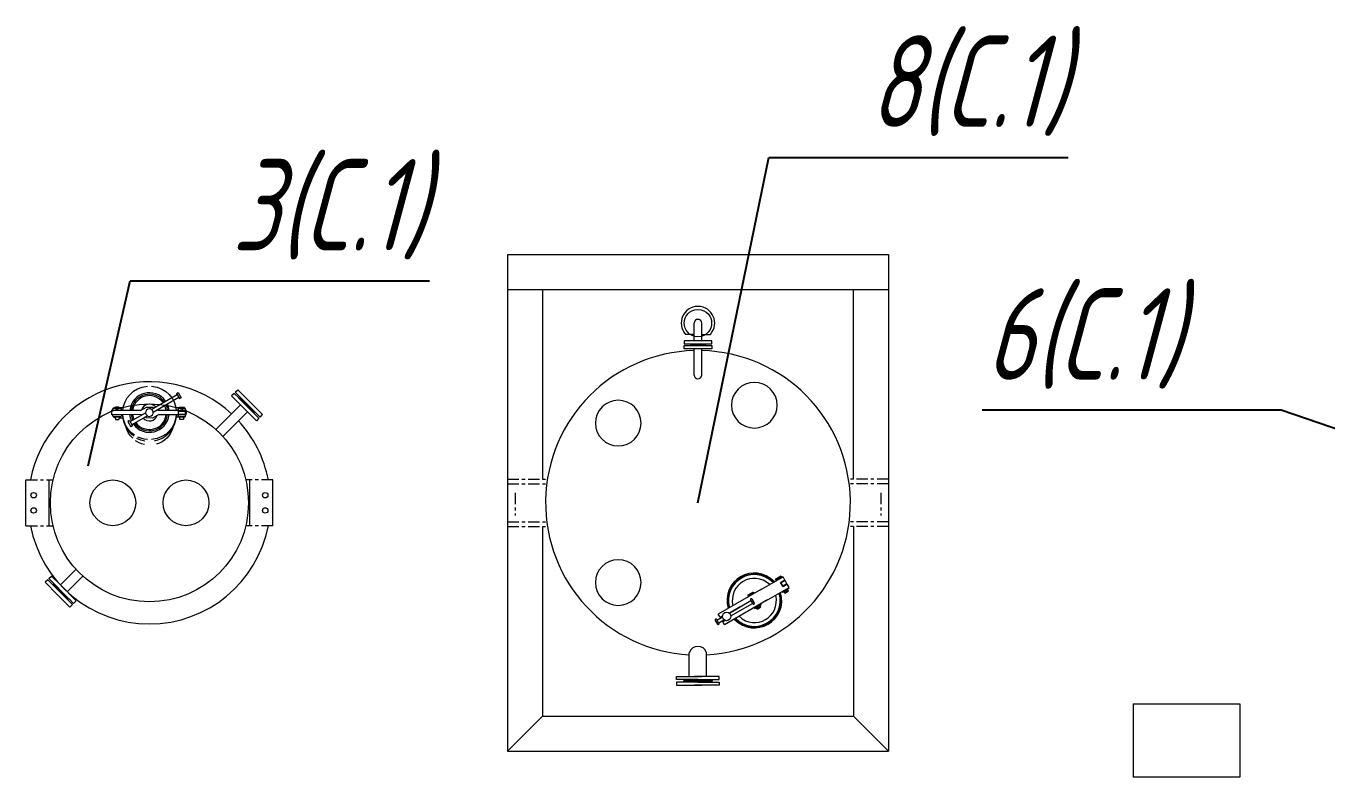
# Model space of a CAD drawing. Header units: millimetres. Extents: x -14296 to 10264, y -13087 to -5602.
# Drawn here: x -1517.36 to -1474.7, y -12655.3 to -12630.65 of the extents above; entities that cross this region are included whole.
import ezdxf
from ezdxf import colors
from ezdxf.entities.mleader import LeaderData, LeaderLine
from ezdxf.math import Vec2, Vec3

# ---------------------------------------------------------------- set-up
doc = ezdxf.new("R2010")
doc.units = ezdxf.units.MM
doc.linetypes.add('CENTER2', pattern=[1.125, 0.75, -0.125, 0.125, -0.125])
for name, color, linetype, lineweight in [('Линия выноска', 137, 'Continuous', 25), ('Строительный', 251, 'Continuous', 13), ('Технологическое', 156, 'Continuous', 18)]:
    doc.layers.add(name, color=color, linetype=linetype, lineweight=lineweight)
doc.styles.add('Simplex', font='simplex.shx', dxfattribs={"width": 0.7, "oblique": 15})

# ---------------------------------------------------------------- blocks, each defined once
blk = doc.blocks.new('A$C6D8F15C8')
at = {"linetype": 'Continuous'}
blk.add_circle((0, 0), 1.5, dxfattribs=at)
blk = doc.blocks.new('_None')

msp = doc.modelspace()

# ---------------------------------------------------------------- linework, layer by layer
at = {"layer": 'Строительный'}
for p, q in [((-1501.55741, -12638.15291), (-1501.55741, -12654.45291)), ((-1501.55741, -12638.15291), (-1489.05741, -12638.15291)), ((-1489.05741, -12638.15291), (-1489.05741, -12654.45291)), ((-1501.55741, -12639.30291), (-1489.05741, -12639.30291)), ((-1500.40741, -12639.30291), (-1500.40741, -12645.52791)), ((-1490.20741, -12645.52791), (-1490.20741, -12639.30291)), ((-1500.40741, -12647.07791), (-1500.40741, -12653.30291)), ((-1490.20741, -12647.07791), (-1490.20741, -12653.30291)), ((-1481.03241, -12652.90291), (-1477.53241, -12652.90291)), ((-1481.03241, -12652.90291), (-1481.03241, -12655.30291)), ((-1477.53241, -12652.90291), (-1477.53241, -12655.30291)), ((-1501.55741, -12654.45291), (-1500.40741, -12653.30291)), ((-1500.40741, -12653.30291), (-1490.20741, -12653.30291)), ((-1490.20741, -12653.30291), (-1489.05741, -12654.45291)), ((-1501.55741, -12654.45291), (-1489.05741, -12654.45291)), ((-1477.53241, -12655.30291), (-1481.03241, -12655.30291))]:
    msp.add_line(p, q, dxfattribs=at)
at = {"layer": 'Технологическое'}
for p, q in [((-1512.3391, -12642.84956), (-1513.18454, -12643.33521)), ((-1513.16879, -12643.19077), (-1512.40024, -12642.74513)), ((-1512.42118, -12642.70921), (-1512.36817, -12642.68034)), ((-1512.42118, -12642.70921), (-1512.3198, -12642.88211)), ((-1512.36817, -12642.68034), (-1512.26679, -12642.85323)), ((-1512.3198, -12642.88211), (-1512.26679, -12642.85323)), ((-1514.54887, -12643.26929), (-1514.54937, -12643.41077)), ((-1513.59713, -12643.27001), (-1514.54887, -12643.26929)), ((-1514.50541, -12643.21994), (-1514.53706, -12643.26794)), ((-1514.46057, -12643.1824), (-1514.50541, -12643.21994)), ((-1514.24405, -12643.21025), (-1514.49334, -12643.21016)), ((-1514.4597, -12643.2111), (-1514.45878, -12643.1774)), ((-1514.45878, -12643.1774), (-1514.27861, -12643.18065)), ((-1514.41121, -12643.16354), (-1514.45035, -12643.17763)), ((-1514.3673, -12643.1597), (-1514.41121, -12643.16354)), ((-1514.32704, -12643.16584), (-1514.3673, -12643.1597)), ((-1514.28704, -12643.18042), (-1514.32704, -12643.16584)), ((-1514.3086, -12643.16972), (-1514.17215, -12643.1684)), ((-1514.27861, -12643.18065), (-1514.2777, -12643.2093)), ((-1514.23584, -12643.21886), (-1514.27702, -12643.18407)), ((-1514.20355, -12643.27028), (-1514.23584, -12643.21886)), ((-1513.94233, -12643.63455), (-1513.43403, -12643.34353)), ((-1513.59713, -12643.27001), (-1513.40374, -12643.15907)), ((-1513.40374, -12643.15907), (-1513.20494, -12643.15776)), ((-1513.2441, -12643.23417), (-1513.16879, -12643.19077)), ((-1513.20494, -12643.15776), (-1513.16011, -12643.18256)), ((-1513.03913, -12643.25493), (-1513.01592, -12643.26903)), ((-1512.36743, -12643.26994), (-1513.01592, -12643.26903)), ((-1512.77457, -12643.18975), (-1512.80116, -12643.11489)), ((-1512.75821, -12643.26935), (-1512.77457, -12643.18975)), ((-1512.73046, -12643.17747), (-1512.76182, -12643.09238)), ((-1512.71271, -12643.2689), (-1512.73046, -12643.17747)), ((-1512.6813, -12643.16702), (-1512.71565, -12643.06669)), ((-1512.66222, -12643.2703), (-1512.6813, -12643.16702)), ((-1512.33829, -12643.18988), (-1512.44271, -12643.1887)), ((-1512.36809, -12643.23285), (-1512.39268, -12643.26917)), ((-1512.36397, -12643.20601), (-1512.36777, -12643.46528)), ((-1512.36743, -12643.26994), (-1512.12653, -12643.26975)), ((-1512.36634, -12643.29012), (-1512.12542, -12643.28996)), ((-1512.36567, -12643.38958), (-1512.12816, -12643.39094)), ((-1512.1281, -12643.20401), (-1512.36397, -12643.20601)), ((-1512.33624, -12643.17645), (-1512.34036, -12643.20329)), ((-1512.15767, -12643.17628), (-1512.33624, -12643.17645)), ((-1512.15678, -12643.20488), (-1512.15767, -12643.17628)), ((-1512.12685, -12643.46512), (-1512.1281, -12643.20401)), ((-1512.10133, -12643.27041), (-1512.12727, -12643.23263)), ((-1512.08904, -12643.31461), (-1512.10133, -12643.27041)), ((-1512.09995, -12643.40693), (-1512.08859, -12643.36008)), ((-1512.08859, -12643.36008), (-1512.08904, -12643.31461)), ((-1513.56557, -12643.40903), (-1514.55096, -12643.40736)), ((-1514.53411, -12643.40782), (-1514.50845, -12643.454)), ((-1514.50845, -12643.454), (-1514.47224, -12643.48699)), ((-1514.24432, -12643.46794), (-1514.49365, -12643.4679)), ((-1514.47224, -12643.48699), (-1514.42747, -12643.51179)), ((-1514.46726, -12643.48882), (-1514.465, -12643.46698)), ((-1514.26502, -12643.48591), (-1514.46726, -12643.48882)), ((-1514.4268, -12643.48656), (-1514.42568, -12643.56914)), ((-1514.42568, -12643.56914), (-1514.30603, -12643.56734)), ((-1514.30554, -12643.4882), (-1514.30603, -12643.56734)), ((-1514.30442, -12643.50844), (-1514.26163, -12643.48433)), ((-1514.30442, -12643.50844), (-1514.17135, -12643.5087)), ((-1514.2646, -12643.46911), (-1514.26502, -12643.48591)), ((-1514.26163, -12643.48433), (-1514.22705, -12643.4516)), ((-1514.22705, -12643.4516), (-1514.20225, -12643.40677)), ((-1513.96162, -12643.60203), (-1514.01464, -12643.63088)), ((-1514.01464, -12643.63088), (-1513.91325, -12643.8038)), ((-1513.96162, -12643.60203), (-1513.86024, -12643.77492)), ((-1513.95635, -12643.40844), (-1513.93726, -12643.51172)), ((-1513.93726, -12643.51172), (-1513.89954, -12643.61047)), ((-1513.86024, -12643.77492), (-1513.91325, -12643.8038)), ((-1513.90587, -12643.40982), (-1513.88472, -12643.4997)), ((-1513.88472, -12643.4997), (-1513.85675, -12643.58636)), ((-1513.37448, -12643.44455), (-1513.88114, -12643.73896)), ((-1513.86036, -12643.40939), (-1513.844, -12643.48899)), ((-1513.844, -12643.48899), (-1513.81741, -12643.56385)), ((-1513.40681, -12643.51777), (-1513.45502, -12643.49457)), ((-1513.20302, -12643.51832), (-1513.40681, -12643.51777)), ((-1513.01303, -12643.40894), (-1513.20302, -12643.51832)), ((-1512.36795, -12643.41137), (-1513.01303, -12643.40894)), ((-1512.30606, -12643.4906), (-1512.43916, -12643.49025)), ((-1512.38978, -12643.40907), (-1512.36886, -12643.4451)), ((-1512.36795, -12643.41137), (-1512.1286, -12643.40785)), ((-1512.36777, -12643.46528), (-1512.12685, -12643.46512)), ((-1512.34747, -12643.46413), (-1512.34633, -12643.48443)), ((-1512.34633, -12643.48443), (-1512.14594, -12643.48653)), ((-1512.30814, -12643.56632), (-1512.30765, -12643.48718)), ((-1512.18847, -12643.56455), (-1512.30814, -12643.56632)), ((-1512.18802, -12643.48532), (-1512.18847, -12643.56455)), ((-1512.14594, -12643.48653), (-1512.14708, -12643.46624)), ((-1512.12798, -12643.44485), (-1512.09995, -12643.40693)), ((-1514.034, -12643.92462), (-1514.07046, -12643.82458)), ((-1513.98942, -12644.01607), (-1514.034, -12643.92462)), ((-1513.92821, -12644.09864), (-1513.98942, -12644.01607)), ((-1513.85697, -12644.1775), (-1513.92821, -12644.09864)), ((-1513.58765, -12644.2439), (-1513.71889, -12644.18683)), ((-1513.58765, -12644.18156), (-1513.68979, -12644.14225)), ((-1513.48073, -12644.21066), (-1513.58765, -12644.18156)), ((-1513.45365, -12644.27731), (-1513.58765, -12644.2439)), ((-1513.37248, -12644.22794), (-1513.48073, -12644.21066)), ((-1513.66972, -12644.32194), (-1513.76393, -12644.26557)), ((-1513.57258, -12644.36311), (-1513.66972, -12644.32194)), ((-1513.46568, -12644.3922), (-1513.57258, -12644.36311)), ((-1517.35741, -12647.05291), (-1517.35741, -12645.55291)), ((-1516.60008, -12647.05291), (-1516.60008, -12645.55291)), ((-1510.01474, -12647.05291), (-1510.01474, -12645.55291)), ((-1509.25741, -12647.05291), (-1509.25741, -12645.55291))]:
    msp.add_line(p, q, dxfattribs=at)
at = {"layer": 'Технологическое', "ltscale": 0.3}
for p, q in [((-1510.52751, -12642.70984), (-1510.61236, -12642.79469)), ((-1510.09264, -12643.31442), (-1510.61236, -12642.79469)), ((-1510.37902, -12642.85833), (-1510.52751, -12642.70984)), ((-1510.49215, -12642.67448), (-1510.4073, -12642.58963)), ((-1510.28709, -12642.87955), (-1510.49215, -12642.67448)), ((-1510.00071, -12642.99622), (-1510.4073, -12642.58963)), ((-1510.37557, -12642.86178), (-1510.37902, -12642.85833)), ((-1510.37557, -12642.86178), (-1510.3472, -12642.86187)), ((-1510.37557, -12642.86178), (-1509.71434, -12643.52301)), ((-1510.30831, -12642.90076), (-1510.3472, -12642.86187)), ((-1510.30831, -12642.90076), (-1510.28709, -12642.87955)), ((-1510.30831, -12642.90076), (-1509.86636, -12643.3427)), ((-1510.28709, -12642.87955), (-1509.67898, -12643.48766)), ((-1511.12523, -12643.89446), (-1510.31891, -12643.08814)), ((-1510.89896, -12644.12074), (-1510.09264, -12643.31442)), ((-1510.09264, -12643.31442), (-1509.79919, -12643.60787)), ((-1510.00071, -12642.99622), (-1509.59413, -12643.4028)), ((-1509.90525, -12643.30381), (-1509.88404, -12643.2826)), ((-1509.86628, -12643.37107), (-1509.86636, -12643.3427)), ((-1509.71434, -12643.52301), (-1509.79919, -12643.60787)), ((-1509.67898, -12643.48766), (-1509.59413, -12643.4028)), ((-1515.71585, -12648.48508), (-1516.23056, -12648.99979)), ((-1516.64422, -12648.82655), (-1516.72907, -12648.9114)), ((-1516.32249, -12649.31799), (-1516.72907, -12648.9114)), ((-1516.03611, -12649.43466), (-1516.64422, -12648.82655)), ((-1516.60887, -12648.7912), (-1516.52401, -12648.70634)), ((-1515.94764, -12649.45243), (-1516.60887, -12648.7912)), ((-1516.23056, -12648.99979), (-1516.52401, -12648.70634)), ((-1515.48958, -12648.71136), (-1516.00429, -12649.22607)), ((-1516.45692, -12648.94314), (-1516.45684, -12648.97151)), ((-1516.0149, -12649.41345), (-1516.45684, -12648.97151)), ((-1516.41795, -12649.0104), (-1516.43916, -12649.03161)), ((-1516.32249, -12649.31799), (-1515.9159, -12649.72458)), ((-1516.23056, -12648.99979), (-1515.71084, -12649.51952)), ((-1516.0149, -12649.41345), (-1516.03611, -12649.43466)), ((-1516.03611, -12649.43466), (-1515.83105, -12649.63972)), ((-1516.0149, -12649.41345), (-1515.97601, -12649.45234)), ((-1515.94764, -12649.45243), (-1515.97601, -12649.45234)), ((-1515.94764, -12649.45243), (-1515.94419, -12649.45588)), ((-1515.94419, -12649.45588), (-1515.79569, -12649.60437)), ((-1515.83105, -12649.63972), (-1515.9159, -12649.72458)), ((-1515.79569, -12649.60437), (-1515.71084, -12649.51952))]:
    msp.add_line(p, q, dxfattribs=at)
at = {"layer": 'Технологическое', "linetype": 'CENTER2', "ltscale": 0.5}
for p, q in [((-1501.55741, -12645.52791), (-1501.55741, -12647.07791)), ((-1501.55741, -12645.52791), (-1500.24698, -12645.52791)), ((-1489.05741, -12645.52791), (-1490.36783, -12645.52791)), ((-1489.05741, -12645.52791), (-1489.05741, -12647.07791)), ((-1517.35741, -12645.55291), (-1516.46968, -12645.55291)), ((-1509.25741, -12645.55291), (-1510.14513, -12645.55291)), ((-1501.55741, -12645.67791), (-1500.24698, -12645.67791)), ((-1489.05741, -12645.67791), (-1490.36783, -12645.67791)), ((-1501.30741, -12645.97661), (-1501.30741, -12646.71771)), ((-1489.30741, -12645.97661), (-1489.30741, -12646.71771)), ((-1517.35741, -12647.05291), (-1516.46968, -12647.05291)), ((-1509.25741, -12647.05291), (-1510.14513, -12647.05291)), ((-1501.55741, -12646.92791), (-1500.24698, -12646.92791)), ((-1501.55741, -12647.07791), (-1500.24698, -12647.07791)), ((-1489.05741, -12646.92791), (-1490.36783, -12646.92791)), ((-1489.05741, -12647.07791), (-1490.36783, -12647.07791))]:
    msp.add_line(p, q, dxfattribs=at)
at = {"layer": 'Технологическое', "linetype": 'Continuous'}
for points in [[(-1495.43291, -12640.9843), (-1495.43291, -12640.40291)], [(-1495.18402, -12640.9843), (-1495.18402, -12640.40291)], [(-1495.43291, -12640.77517), (-1495.71522, -12640.77517)], [(-1495.18402, -12640.77517), (-1494.90171, -12640.77517)], [(-1494.8578, -12640.9843), (-1495.75913, -12640.9843), (-1495.75913, -12641.08468)], [(-1495.75913, -12641.08468), (-1494.8578, -12641.08468)], [(-1495.75913, -12641.14327), (-1494.8578, -12641.14327)], [(-1494.8578, -12641.24365), (-1495.75913, -12641.24365), (-1495.75913, -12641.14327)], [(-1495.5793, -12641.08468), (-1495.55837, -12641.10353)], [(-1495.5793, -12641.14327), (-1495.55837, -12641.12442)], [(-1495.55837, -12641.10353), (-1495.55837, -12641.12442)], [(-1495.05855, -12641.10353), (-1495.55837, -12641.10353)], [(-1495.05855, -12641.12442), (-1495.55837, -12641.12442)], [(-1495.43291, -12640.96757), (-1495.43291, -12640.9843), (-1495.43291, -12640.97176)], [(-1495.18402, -12640.9843), (-1495.43291, -12640.9843)], [(-1495.18402, -12641.24365), (-1495.43291, -12641.24365)], [(-1495.43291, -12642.1115), (-1495.43291, -12641.24365)], [(-1495.18402, -12640.96757), (-1495.18402, -12640.9843), (-1495.18402, -12640.97176)], [(-1495.18402, -12642.1115), (-1495.18402, -12641.24365)], [(-1495.03766, -12641.08468), (-1495.05855, -12641.10353)], [(-1495.05855, -12641.10353), (-1495.05855, -12641.12442)], [(-1495.03766, -12641.14327), (-1495.05855, -12641.12442)], [(-1494.8578, -12641.08468), (-1494.8578, -12640.9843)], [(-1494.8578, -12641.14327), (-1494.8578, -12641.24365)], [(-1493.27727, -12649.17118), (-1492.51812, -12648.73406)], [(-1492.54951, -12648.72989), (-1492.76701, -12648.85537)], [(-1492.76701, -12648.85537), (-1492.75656, -12648.87213)], [(-1492.58715, -12648.71529), (-1492.76075, -12648.81567), (-1492.75656, -12648.80309)], [(-1492.744, -12648.84281), (-1492.76075, -12648.81567)], [(-1492.75656, -12648.80309), (-1492.59971, -12648.71319)], [(-1492.59971, -12648.71319), (-1492.58715, -12648.71529), (-1492.57252, -12648.74243)], [(-1492.4575, -12648.83862), (-1492.5976, -12648.91814)], [(-1492.53279, -12649.02689), (-1492.5265, -12649.0394), (-1492.5976, -12648.91814), (-1492.51605, -12649.05613)], [(-1492.38847, -12648.95994), (-1492.44913, -12648.85537), (-1492.58715, -12648.93483)], [(-1492.54951, -12648.72989), (-1492.53906, -12648.74662)], [(-1492.51812, -12648.89509), (-1492.52231, -12648.88674)], [(-1492.4575, -12648.83862), (-1492.51812, -12648.73406)], [(-1492.49722, -12648.87213), (-1492.50141, -12648.86376)], [(-1493.22499, -12649.14187), (-1494.64081, -12649.9596)], [(-1493.45921, -12649.25481), (-1493.67671, -12649.38031)], [(-1493.60353, -12649.3029), (-1493.66834, -12649.34058), (-1493.49685, -12649.24021)], [(-1493.66626, -12649.32802), (-1493.66834, -12649.34058), (-1493.6537, -12649.36773)], [(-1493.66626, -12649.32802), (-1493.50941, -12649.23811)], [(-1493.50941, -12649.23811), (-1493.49685, -12649.24021), (-1493.48014, -12649.26739)], [(-1493.45921, -12649.25481), (-1493.44876, -12649.27157)], [(-1493.07652, -12649.5183), (-1492.31948, -12649.08126)], [(-1492.54743, -12649.23602), (-1492.55577, -12649.21716)], [(-1492.34038, -12649.09377), (-1492.32574, -12649.11889), (-1492.54113, -12649.24434), (-1492.54743, -12649.23602)], [(-1492.32993, -12649.11054), (-1492.54743, -12649.23602)], [(-1492.38847, -12648.95994), (-1492.5265, -12649.0394)], [(-1492.52231, -12649.04775), (-1492.42612, -12648.9934), (-1492.42193, -12649.00175)], [(-1492.37802, -12648.9767), (-1492.51605, -12649.05613)], [(-1492.46795, -12649.25898), (-1492.49304, -12649.21716)], [(-1492.45539, -12649.26316), (-1492.46795, -12649.25898), (-1492.34875, -12649.18997)], [(-1492.45958, -12649.21929), (-1492.38847, -12649.17955)], [(-1492.45331, -12649.00803), (-1492.4575, -12648.99966)], [(-1492.40522, -12649.17746), (-1492.4512, -12649.2046), (-1492.45539, -12649.20879), (-1492.45539, -12649.21716), (-1492.44913, -12649.22135), (-1492.44075, -12649.22135), (-1492.39477, -12649.19415), (-1492.39058, -12649.18792), (-1492.39058, -12649.17955), (-1492.39684, -12649.17536), (-1492.40522, -12649.17746)], [(-1492.45539, -12649.26316), (-1492.35083, -12649.2046)], [(-1492.31948, -12649.08126), (-1492.37802, -12648.9767)], [(-1492.37176, -12649.14606), (-1492.34875, -12649.18997), (-1492.35083, -12649.2046)], [(-1492.32993, -12649.11054), (-1492.34038, -12649.09377)], [(-1493.02631, -12649.48906), (-1494.44005, -12650.30672)], [(-1494.27901, -12649.92401), (-1493.57007, -12649.51413)], [(-1493.9193, -12649.71698), (-1494.27901, -12649.92401)], [(-1494.22881, -12650.00979), (-1493.51986, -12649.602)], [(-1493.67671, -12649.38031), (-1493.66626, -12649.39705)], [(-1493.45921, -12649.58944), (-1493.52824, -12649.46811), (-1493.53869, -12649.45556), (-1493.55332, -12649.45347), (-1493.57007, -12649.45556), (-1493.58052, -12649.46811), (-1493.58471, -12649.48276), (-1493.58052, -12649.49743)], [(-1493.58052, -12649.49743), (-1493.50941, -12649.61869)], [(-1493.52824, -12649.46811), (-1493.45921, -12649.58944)], [(-1493.50941, -12649.61869), (-1493.49896, -12649.62914), (-1493.48433, -12649.63336), (-1493.46969, -12649.62914), (-1493.45921, -12649.61869), (-1493.45505, -12649.60409), (-1493.45921, -12649.58944)], [(-1493.45505, -12649.76094), (-1493.4655, -12649.74417)], [(-1493.23963, -12649.63542), (-1493.45505, -12649.76094)], [(-1493.45505, -12649.76094), (-1493.45087, -12649.76926)], [(-1493.38814, -12649.73371), (-1493.45087, -12649.76926), (-1493.23544, -12649.64381)], [(-1493.37765, -12649.78599), (-1493.40277, -12649.74211)], [(-1493.36513, -12649.78808), (-1493.37765, -12649.78599), (-1493.25637, -12649.71488)], [(-1493.3672, -12649.74417), (-1493.29821, -12649.70447)], [(-1493.31492, -12649.70237), (-1493.36094, -12649.72952), (-1493.36513, -12649.7358), (-1493.36513, -12649.74211), (-1493.35883, -12649.74628), (-1493.35049, -12649.74628), (-1493.30447, -12649.71907), (-1493.30028, -12649.71279), (-1493.30028, -12649.70656), (-1493.30655, -12649.70028), (-1493.31492, -12649.70237)], [(-1493.36513, -12649.78808), (-1493.26056, -12649.72952)], [(-1493.28146, -12649.67097), (-1493.25637, -12649.71488), (-1493.26056, -12649.72952)], [(-1493.23544, -12649.64381), (-1493.25008, -12649.61869)], [(-1494.61991, -12650.25863), (-1494.6889, -12650.13733), (-1494.69935, -12650.12691), (-1494.71399, -12650.12273), (-1494.73073, -12650.12691), (-1494.74118, -12650.13733), (-1494.74537, -12650.15197), (-1494.74118, -12650.16664)], [(-1494.74118, -12650.16664), (-1494.67008, -12650.2879)], [(-1494.50486, -12650.05368), (-1494.67845, -12650.15406)], [(-1494.67845, -12650.15406), (-1494.50486, -12650.05368)], [(-1494.58434, -12650.05368), (-1494.64081, -12649.9596)], [(-1494.62825, -12650.2419), (-1494.45469, -12650.14152)], [(-1494.58434, -12650.05368), (-1494.50486, -12650.0077)], [(-1494.49441, -12650.21053), (-1494.41496, -12650.16454)], [(-1494.44005, -12650.30672), (-1494.49441, -12650.21053)], [(-1494.67008, -12650.2879), (-1494.65963, -12650.30046), (-1494.64499, -12650.30463), (-1494.63036, -12650.30046), (-1494.61991, -12650.2879), (-1494.61572, -12650.2733), (-1494.61991, -12650.25863)], [(-1495.30741, -12651.01451), (-1495.30741, -12651.01241)], [(-1495.59394, -12652.00578), (-1495.59394, -12651.22154)], [(-1495.02302, -12652.00578), (-1495.02302, -12651.22154)], [(-1496.00801, -12652.00578), (-1495.19658, -12652.00578)], [(-1496.00801, -12652.10407), (-1496.00801, -12652.00578), (-1495.4308, -12652.00578)], [(-1495.30741, -12652.10407), (-1496.00801, -12652.10407)], [(-1496.00801, -12652.18559), (-1496.00801, -12652.28389), (-1495.19658, -12652.28389)], [(-1495.30741, -12652.18559), (-1496.00801, -12652.18559)], [(-1495.78843, -12652.10407), (-1495.75913, -12652.1354)], [(-1495.78843, -12652.18559), (-1495.75913, -12652.15422), (-1495.2154, -12652.15422)], [(-1494.8578, -12652.1354), (-1495.75913, -12652.1354)], [(-1495.75913, -12652.15422), (-1495.75913, -12652.1354)], [(-1494.60891, -12652.00578), (-1495.42035, -12652.00578)], [(-1494.60891, -12652.18559), (-1494.60891, -12652.28389), (-1495.42035, -12652.28389)], [(-1494.82853, -12652.18559), (-1494.8578, -12652.15422), (-1495.40152, -12652.15422)], [(-1495.30741, -12652.10407), (-1494.60891, -12652.10407)], [(-1495.30741, -12652.18559), (-1494.60891, -12652.18559)], [(-1494.60891, -12652.10407), (-1494.60891, -12652.00578), (-1495.18613, -12652.00578)], [(-1494.82853, -12652.10407), (-1494.8578, -12652.1354)], [(-1494.8578, -12652.15422), (-1494.8578, -12652.1354)]]:
    msp.add_lwpolyline(points, dxfattribs=at)
at = {"layer": 'Технологическое'}
for centre, radius in [((-1513.30741, -12646.30291), 3.25), ((-1517.10741, -12646.05291), 0.09), ((-1509.50741, -12646.05291), 0.09), ((-1517.10741, -12646.55291), 0.09), ((-1509.50741, -12646.55291), 0.09)]:
    msp.add_circle(centre, radius, dxfattribs=at)
at = {"layer": 'Технологическое', "linetype": 'Continuous'}
for centre in [(-1514.50741, -12646.30291), (-1512.10741, -12646.30291)]:
    msp.add_circle(centre, 0.75, dxfattribs=at)
at = {"layer": 'Технологическое'}
for centre, radius, start, end in [((-1495.30741, -12646.30291), 5, 91.438257, 266.714778), ((-1495.30741, -12646.30291), 5, 273.260608, 88.585933), ((-1513.30741, -12646.30291), 3.97397, 47.307468, 169.121425), ((-1513.30741, -12646.30291), 3.97397, 10.878575, 42.692532), ((-1513.30741, -12646.30291), 3.97397, 190.878575, 349.121425)]:
    msp.add_arc(centre, radius, start, end, dxfattribs=at)
at = {"layer": 'Технологическое', "linetype": 'Continuous'}
for points in [[(-1494.90171, -12640.77517), (-1494.58447, -12640.41532), (-1494.82584, -12639.86271), (-1495.30741, -12639.85294), (-1495.78986, -12639.86162), (-1496.03272, -12640.41191), (-1495.71522, -12640.77517)], [(-1495.30741, -12639.95332), (-1495.90811, -12639.98548), (-1495.90621, -12640.82289), (-1495.30741, -12640.85468), (-1494.71147, -12640.82177), (-1494.70956, -12639.98661), (-1495.30741, -12639.95332)], [(-1492.59134, -12648.92651), (-1492.59134, -12648.92651), (-1492.49722, -12648.87213), (-1492.49722, -12648.87213), (-1492.49722, -12648.87213), (-1492.59134, -12648.92651), (-1492.59134, -12648.92651)], [(-1494.36683, -12649.89265), (-1494.55261, -12649.90408), (-1494.55261, -12650.16148), (-1494.36683, -12650.17292), (-1494.18109, -12650.16148), (-1494.18109, -12649.90408), (-1494.36683, -12649.89265)]]:
    msp.add_open_spline(points, degree=3, knots=[0, 0, 0, 0, 1, 1, 1, 2, 2, 2, 2], dxfattribs=at)
for points in [[(-1495.18402, -12640.40291), (-1495.19154, -12640.23903), (-1495.42542, -12640.23903), (-1495.43291, -12640.40291)], [(-1495.43291, -12642.1115), (-1495.41616, -12642.26592), (-1495.20077, -12642.26592), (-1495.18402, -12642.1115)], [(-1492.79836, -12648.89509), (-1493.47003, -12648.20613), (-1494.58032, -12648.85152), (-1494.31666, -12649.77345)], [(-1492.82974, -12648.91395), (-1493.46904, -12648.26181), (-1494.52872, -12648.87328), (-1494.28739, -12649.75466)], [(-1492.8423, -12648.92023), (-1493.47636, -12648.28809), (-1494.5071, -12648.88412), (-1494.27275, -12649.74838)], [(-1492.95521, -12648.98502), (-1493.49314, -12648.4889), (-1494.32309, -12648.96993), (-1494.16189, -12649.68352)], [(-1494.11798, -12650.11854), (-1493.449, -12650.80885), (-1492.33629, -12650.16747), (-1492.5976, -12649.24225)], [(-1494.0866, -12650.10178), (-1493.44161, -12650.75189), (-1492.38762, -12650.1413), (-1492.62898, -12649.25898)], [(-1494.07407, -12650.0934), (-1493.44124, -12650.72747), (-1492.41073, -12650.13333), (-1492.64151, -12649.26739)], [(-1493.96113, -12650.02858), (-1493.42677, -12650.52785), (-1492.59049, -12650.0443), (-1492.75445, -12649.33221)], [(-1495.02302, -12651.22154), (-1495.12084, -12650.94577), (-1495.49598, -12650.94663), (-1495.59394, -12651.22154)]]:
    msp.add_open_spline(points, degree=3, dxfattribs=at)
at = {"layer": 'Технологическое'}
for points in [[(-1514.18081, -12643.26957), (-1514.14364, -12642.87889), (-1513.84734, -12642.51886), (-1513.3716, -12642.47091)], [(-1512.77678, -12642.96226), (-1513.13221, -12642.48224), (-1513.88361, -12642.66797), (-1513.95426, -12643.27037)], [(-1513.23513, -12642.47227), (-1512.73141, -12642.52721), (-1512.46307, -12642.88863), (-1512.43021, -12643.26985)], [(-1512.81957, -12642.98637), (-1513.15547, -12642.54924), (-1513.82776, -12642.72046), (-1513.90538, -12643.26833)], [(-1512.85891, -12643.00888), (-1513.17396, -12642.61051), (-1513.78068, -12642.76836), (-1513.85987, -12643.2679)], [(-1513.1071, -12643.15369), (-1513.25066, -12642.99316), (-1513.50139, -12643.05754), (-1513.57145, -12643.25388)], [(-1513.36011, -12643.22596), (-1513.50737, -12643.2927), (-1513.41014, -12643.52267), (-1513.25509, -12643.45118)], [(-1513.25509, -12643.45118), (-1513.10385, -12643.37775), (-1513.21556, -12643.15892), (-1513.36011, -12643.22596)], [(-1513.79422, -12644.08111), (-1514.04449, -12643.90506), (-1514.1674, -12643.657), (-1514.18306, -12643.40798)], [(-1513.81833, -12644.11248), (-1514.03144, -12643.95726), (-1514.17008, -12643.70246), (-1514.17702, -12643.43835)], [(-1513.8384, -12643.7149), (-1513.48815, -12644.19775), (-1512.74191, -12644.01094), (-1512.65933, -12643.41021)], [(-1513.79561, -12643.69079), (-1513.46448, -12644.13032), (-1512.78888, -12643.95532), (-1512.70982, -12643.4088)], [(-1513.75627, -12643.66829), (-1513.45606, -12644.07239), (-1512.82407, -12643.90566), (-1512.75531, -12643.40926)], [(-1513.51147, -12643.52506), (-1513.37058, -12643.67682), (-1513.11651, -12643.62857), (-1513.04898, -12643.42986)], [(-1512.42879, -12643.41114), (-1512.45436, -12643.79886), (-1512.72285, -12644.17056), (-1513.23438, -12644.22586)], [(-1512.42851, -12643.45083), (-1512.44532, -12643.86622), (-1512.74808, -12644.20771), (-1513.15541, -12644.27925)], [(-1512.5341, -12643.8378), (-1512.61262, -12644.09899), (-1512.81732, -12644.29957), (-1513.07698, -12644.37817)]]:
    msp.add_open_spline(points, degree=3, dxfattribs=at)

# ---------------------------------------------------------------- block references
at = {"layer": 'Технологическое', "xscale": -0.5, "yscale": 0.5, "zscale": 0.5, "rotation": 179.898623958143}
for p in [(-1493.45741, -12643.09862), (-1497.9237, -12643.68662), (-1497.9237, -12648.91921)]:
    msp.add_blockref('A$C6D8F15C8', p, dxfattribs=at)

# ---------------------------------------------------------------- leaders
at = {"layer": 'Линия выноска'}
ml = msp.add_multileader_mtext('Standard', dxfattribs=at)
ml.set_content('{\\W0.7;8(С.1)}', color=2, style='Simplex')
ml.set_leader_properties()
ml.set_arrow_properties(name='NONE')
ml.build(insert=Vec2(0, 0))
ml.multileader.update_dxf_attribs({"text_left_attachment_type": 6, "text_right_attachment_type": 6, "dogleg_length": 0})
ctx = ml.context
ctx.base_point, ctx.char_height, ctx.plane_origin = Vec3(-1492.97914, -12634.96411), 3, Vec3(-1422.82886, -12655.11521)
ctx.left_attachment, ctx.right_attachment, ctx.text_align_type = 6, 6, 1
notes = []
notes.append((ctx, [(1, (1, 1, 0), (-1492.97914, -12634.96411), (1, 0), 0, [(1, [(-1495.30741, -12646.30291)], 0, [])])]))
ctx.mtext.insert, ctx.mtext.alignment, ctx.mtext.flow_direction = Vec3(-1486.44947, -12630.96411), 2, 5
ml = msp.add_multileader_mtext('Standard', dxfattribs=at)
ml.set_content('3(С.1)', color=2, style='Simplex')
ml.set_leader_properties()
ml.set_arrow_properties(name='NONE')
ml.build(insert=Vec2(0, 0))
ml.multileader.update_dxf_attribs({"text_left_attachment_type": 6, "text_right_attachment_type": 6, "dogleg_length": 0})
ctx = ml.context
ctx.base_point, ctx.char_height, ctx.plane_origin = Vec3(-1513.93876, -12639.01978), 3, Vec3(-1450.30741, -12663.38745)
ctx.left_attachment, ctx.right_attachment, ctx.text_align_type = 6, 6, 1
notes.append((ctx, [(1, (1, 1, 0), (-1513.93876, -12639.01978), (1, 0), 0, [(1, [(-1515.318, -12645.08725)], 0, [])])]))
ctx.mtext.insert, ctx.mtext.alignment, ctx.mtext.flow_direction = Vec3(-1507.40909, -12635.01978), 2, 5
ml = msp.add_multileader_mtext('Standard', dxfattribs=at)
ml.set_content('{\\W0.7;6(С.1)}', color=2, style='Simplex')
ml.set_leader_properties()
ml.set_arrow_properties(name='NONE')
ml.build(insert=Vec2(0, 0))
ml.multileader.update_dxf_attribs({"text_left_attachment_type": 6, "text_right_attachment_type": 6, "dogleg_length": 0})
ctx = ml.context
ctx.base_point, ctx.char_height, ctx.plane_origin = Vec3(-1489.16574, -12643.26171), 3, Vec3(-1422.82886, -12660.60257)
ctx.left_attachment, ctx.right_attachment, ctx.text_align_type = 6, 6, 1
notes.append((ctx, [(0, (1, 1, 0), (-1476.16812, -12643.26171), (-1, 0), 0, [(1, [(-1467.30741, -12646.30291)], 0, [])])]))
ctx.mtext.insert, ctx.mtext.alignment, ctx.mtext.flow_direction = Vec3(-1482.66693, -12639.26171), 2, 5
for ctx, leaders in notes:
    for number, flags, end, landing, length, lines in leaders:
        leader = LeaderData()
        leader.index, (leader.has_last_leader_line, leader.has_dogleg_vector, leader.attachment_direction) = number, flags
        leader.last_leader_point, leader.dogleg_vector, leader.dogleg_length = Vec3(end), Vec3(landing), length
        for number, points, colour, breaks in lines:
            line = LeaderLine()
            line.index, line.vertices, line.color, line.breaks = number, Vec3.list(points), colors.encode_raw_color(colour), breaks
            leader.lines.append(line)
        ctx.leaders.append(leader)

doc.saveas('drawing.dxf')
